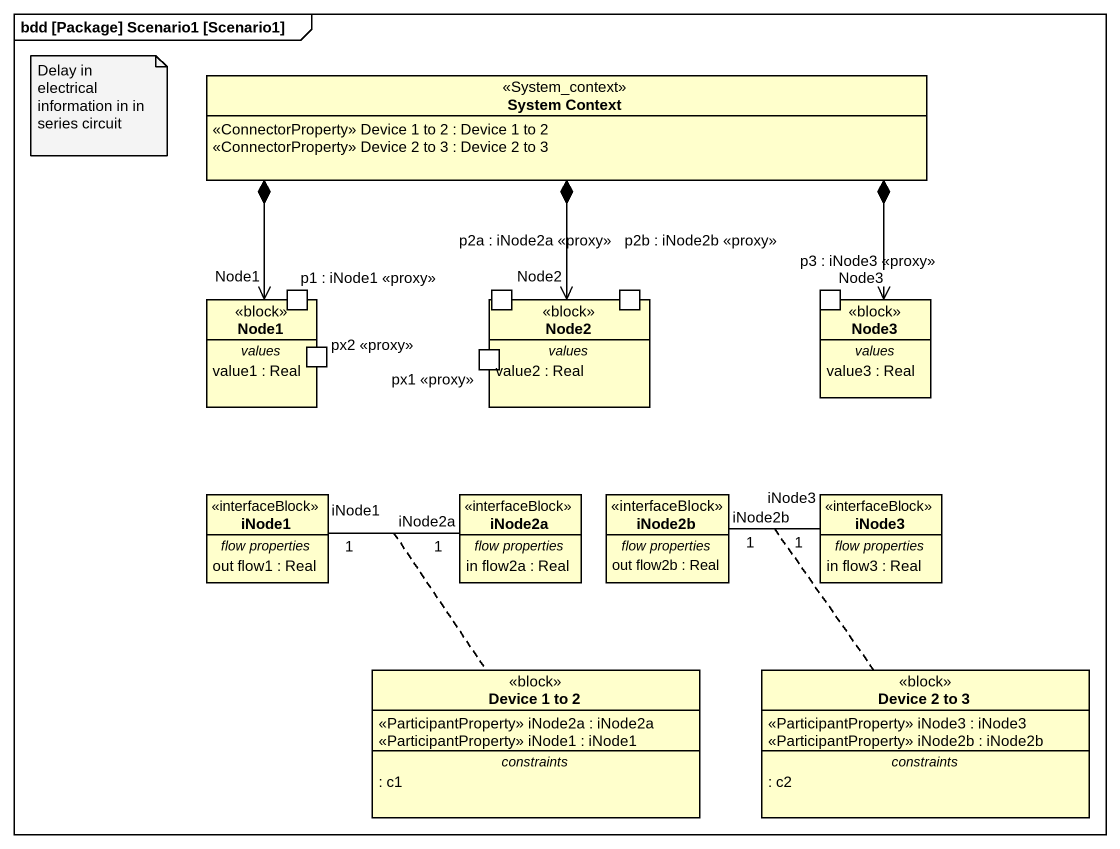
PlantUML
@startuml
mainframe bdd [Package] Scenario1 [Scenario1]
hide circle
hide empty members
class "System Context" as System_Context <<System_context>> {
  <<ConnectorProperty>> Device 1 to 2 : Device 1 to 2
  <<ConnectorProperty>> Device 2 to 3 : Device 2 to 3
}
class Node1 <<block>> {
  -- values --
  value1 : Real
  -- ports --
  p1 : iNode1 <<proxy>>
  px2 <<proxy>>
}
class Node2 <<block>> {
  -- values --
  value2 : Real
  -- ports --
  p2a : iNode2a <<proxy>>
  p2b : iNode2b <<proxy>>
  px1 <<proxy>>
}
class Node3 <<block>> {
  -- values --
  value3 : Real
  -- ports --
  p3 : iNode3 <<proxy>>
}
class iNode1 <<interfaceBlock>> {
  -- flow properties --
  out flow1 : Real
}
class iNode2a <<interfaceBlock>> {
  -- flow properties --
  in flow2a : Real
}
class iNode2b <<interfaceBlock>> {
  -- flow properties --
  out flow2b : Real
}
class iNode3 <<interfaceBlock>> {
  -- flow properties --
  in flow3 : Real
}
class "Device 1 to 2" as Device_1_to_2 <<block>> {
  <<ParticipantProperty>> iNode2a : iNode2a
  <<ParticipantProperty>> iNode1 : iNode1
  -- constraints --
  : c1
}
class "Device 2 to 3" as Device_2_to_3 <<block>> {
  <<ParticipantProperty>> iNode3 : iNode3
  <<ParticipantProperty>> iNode2b : iNode2b
  -- constraints --
  : c2
}
System_Context *--> "Node1" Node1
System_Context *--> "Node2" Node2
System_Context *--> "Node3" Node3
iNode1 "1\niNode1" -right- "1\niNode2a" iNode2a
(iNode1, iNode2a) .. Device_1_to_2
iNode2b "1\niNode2b" -right- "1\niNode3" iNode3
(iNode2b, iNode3) .. Device_2_to_3
note as N1
  Delay in electrical information in in series circuit
end note
@enduml
